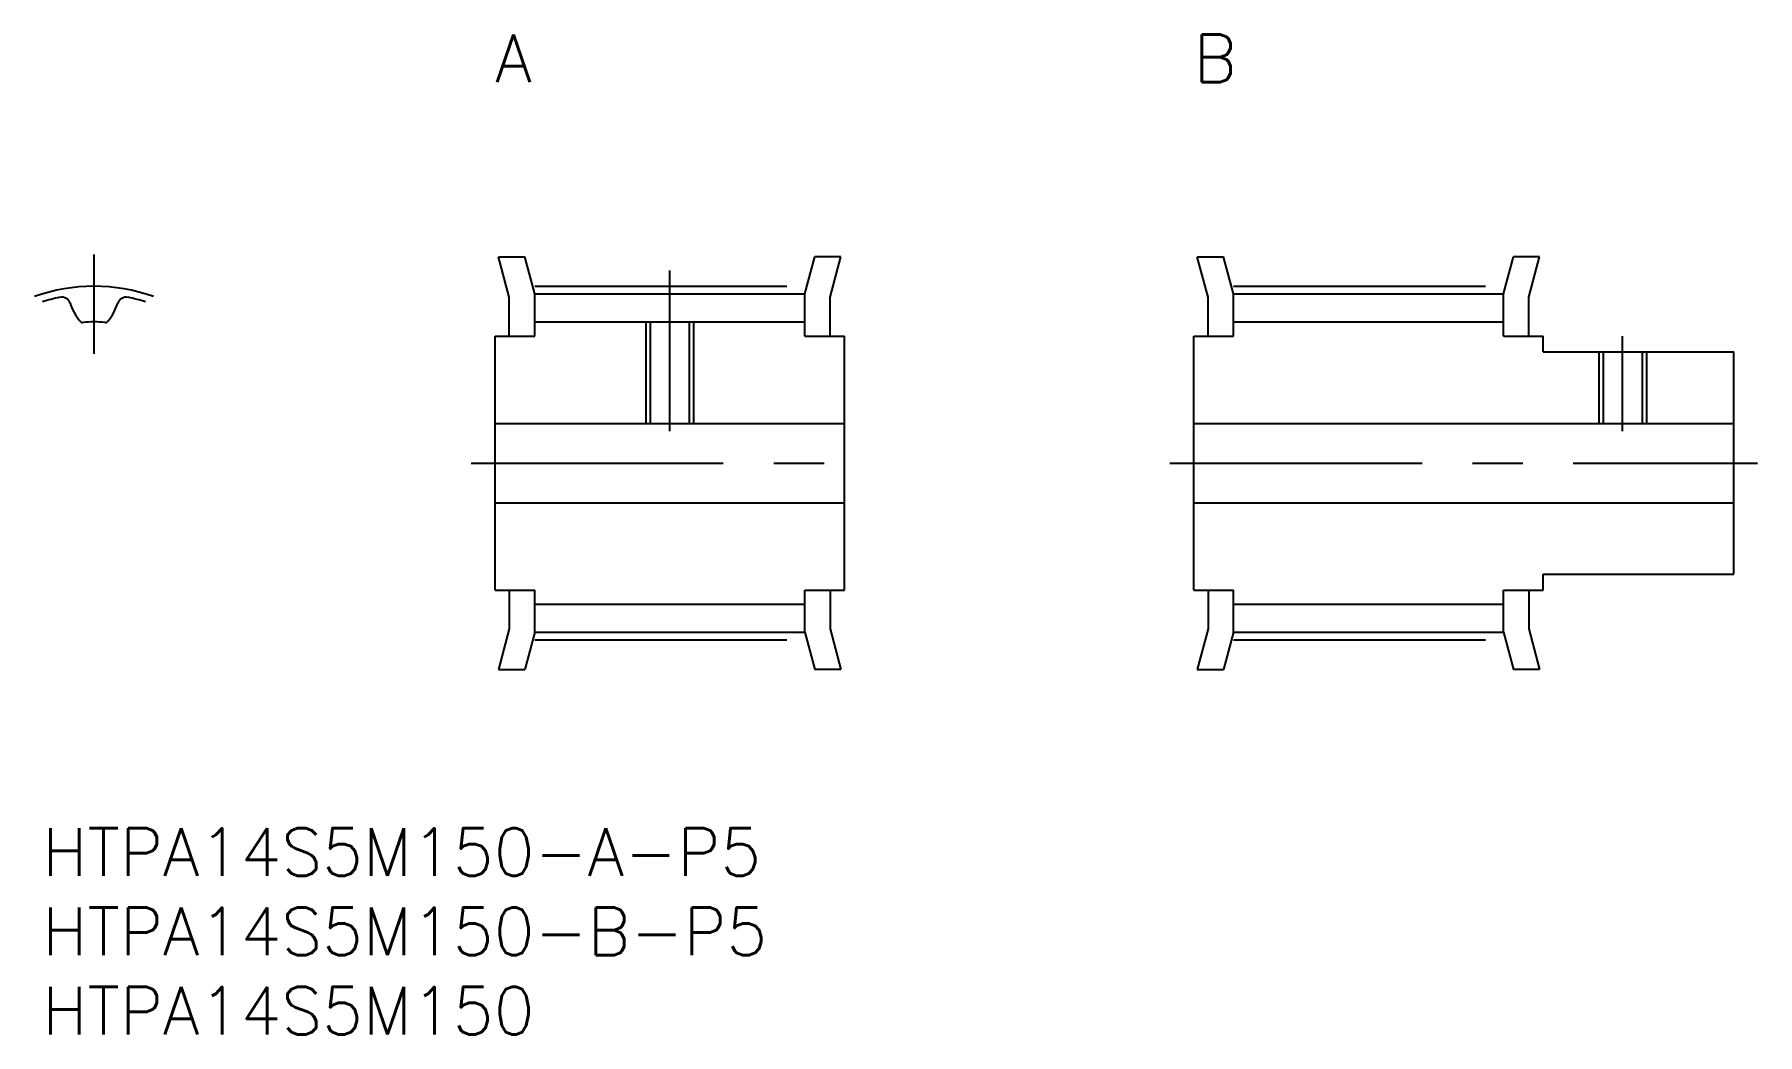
# Model space of a CAD drawing. Extents: x -1 to 108, y -13 to 50.
import ezdxf

# ---------------------------------------------------------------- set-up
doc = ezdxf.new("R2010")
doc.units = 0
doc.header["$LTSCALE"] = 0.5
doc.linetypes.add('CENTER', pattern=[50.8, 31.75, -6.35, 6.35, -6.35])
doc.linetypes.add('DASHED', pattern=[19.05, 12.7, -6.35])
for name, color, linetype in [('MSM_CENTER', 1, 'CENTER'), ('MSM_CONTINUOUS', 7, 'CONTINUOUS'), ('MSM_DASHED', 4, 'DASHED'), ('MSM_PART_NUMBER', 7, 'CONTINUOUS')]:
    doc.layers.add(name, color=color, linetype=linetype)
doc.styles.get("Standard").update_dxf_attribs({"font": 'txt.shx', "height": 3, "bigfont": 'bigfont.shx'})

# ---------------------------------------------------------------- blocks, each defined once
blk = doc.blocks.new('*U4')
at = {"layer": 'MSM_PART_NUMBER'}
blk.add_text('HTPA14S5M150-A-P5', height=3, dxfattribs=at).set_placement((0, -3))
blk = doc.blocks.new('*U5')
at = {"layer": 'MSM_PART_NUMBER'}
blk.add_text('HTPA14S5M150-B-P5', height=3, dxfattribs=at).set_placement((0, -8))
blk = doc.blocks.new('*U6')
at = {"layer": 'MSM_PART_NUMBER'}
blk.add_text('HTPA14S5M150', height=3, dxfattribs=at).set_placement((0, -13))
blk = doc.blocks.new('*U7')
at = {"layer": 'MSM_PART_NUMBER'}
blk.add_text('B', height=3, dxfattribs=at).set_placement((72.5, 47))
blk = doc.blocks.new('*U8')
at = {"layer": 'MSM_PART_NUMBER'}
blk.add_text('A', height=3, dxfattribs=at).set_placement((28.5, 47))

msp = doc.modelspace()

# ---------------------------------------------------------------- linework, layer by layer
at = {"layer": 'MSM_CENTER'}
for p, q in [((3.25, 29.89), (3.25, 36.14)), ((39.5, 25), (39.5, 35.14)), ((31, 34.14), (48, 34.14)), ((75, 34.14), (92, 34.14)), ((99.5, 25), (99.5, 31)), ((27, 23), (52, 23)), ((71, 23), (108, 23)), ((31, 11.86), (48, 11.86)), ((75, 11.86), (92, 11.86))]:
    msp.add_line(p, q, dxfattribs=at)
msp.add_arc((3.25, 23), 11.14, 70.3286, 109.6714, dxfattribs=at)
at = {"layer": 'MSM_CONTINUOUS'}
for p, q in [((29.4, 33.45), (28.72, 36)), ((28.72, 36), (30.37, 36)), ((31, 33.66), (30.37, 36)), ((48, 33.66), (48.63, 36)), ((50.28, 36), (48.63, 36)), ((49.6, 33.45), (50.28, 36)), ((73.4, 33.45), (72.72, 36)), ((72.72, 36), (74.37, 36)), ((75, 33.66), (74.37, 36)), ((92, 33.66), (92.63, 36)), ((94.28, 36), (92.63, 36)), ((93.6, 33.45), (94.28, 36)), ((31, 33.66), (48, 33.66)), ((31, 31), (31, 33.66)), ((48, 31), (48, 33.66)), ((75, 33.66), (92, 33.66)), ((75, 31), (75, 33.66)), ((92, 31), (92, 33.66)), ((29.4, 31), (29.4, 33.45)), ((49.6, 31), (49.6, 33.45)), ((73.4, 31), (73.4, 33.45)), ((93.6, 31), (93.6, 33.45)), ((31, 31.89), (48, 31.89)), ((75, 31.89), (92, 31.89)), ((28.5, 15), (28.5, 31)), ((28.5, 31), (31, 31)), ((48, 31), (50.5, 31)), ((50.5, 15), (50.5, 31)), ((72.5, 31), (75, 31)), ((72.5, 15), (72.5, 31)), ((92, 31), (94.5, 31)), ((94.5, 30), (94.5, 31)), ((94.5, 30), (106.5, 30)), ((106.5, 16), (106.5, 30)), ((28.5, 25.5), (50.5, 25.5)), ((72.5, 25.5), (106.5, 25.5)), ((28.5, 20.5), (50.5, 20.5)), ((72.5, 20.5), (106.5, 20.5)), ((94.5, 16), (106.5, 16)), ((94.5, 15), (94.5, 16)), ((97.5, 16), (97.5, 16)), ((100.5, 16), (100.5, 16)), ((28.5, 15), (31, 15)), ((29.4, 15), (29.4, 12.55)), ((31, 12.34), (31, 15)), ((31, 14.11), (48, 14.11)), ((48, 15), (50.5, 15)), ((48, 12.34), (48, 15)), ((49.6, 15), (49.6, 12.55)), ((72.5, 15), (75, 15)), ((73.4, 15), (73.4, 12.55)), ((75, 12.34), (75, 15)), ((75, 14.11), (92, 14.11)), ((92, 12.34), (92, 15)), ((92, 15), (94.5, 15)), ((93.6, 15), (93.6, 12.55)), ((29.4, 12.55), (28.72, 10)), ((31, 12.34), (30.37, 10)), ((31, 12.34), (48, 12.34)), ((48, 12.34), (48.63, 10)), ((49.6, 12.55), (50.28, 10)), ((73.4, 12.55), (72.72, 10)), ((75, 12.34), (74.37, 10)), ((75, 12.34), (92, 12.34)), ((92, 12.34), (92.63, 10)), ((93.6, 12.55), (94.28, 10)), ((28.72, 10), (30.37, 10)), ((50.28, 10), (48.63, 10)), ((72.72, 10), (74.37, 10)), ((94.28, 10), (92.63, 10))]:
    msp.add_line(p, q, dxfattribs=at)
for centre, radius, start, end in [((3.25, 23), 10.66, 101.6015, 107.7508), ((1.22, 32.9), 0.55, 17.2826, 101.5677), ((4.87, 34.04), 3.27, 197.2826, 219.602), ((1.62, 34.04), 3.27, 320.398, 342.7174), ((5.28, 32.9), 0.55, 78.4323, 162.7174), ((3.25, 23), 10.66, 72.2492, 78.4323), ((2.54, 32.11), 0.25, 219.602, 274.4284), ((3.25, 23), 8.89, 85.5716, 94.4284), ((3.96, 32.11), 0.25, 265.5716, 320.398)]:
    msp.add_arc(centre, radius, start, end, dxfattribs=at)
at = {"layer": 'MSM_DASHED'}
for p, q in [((38, 31.89), (38, 25.5)), ((38.27, 31.89), (38.27, 25.5)), ((40.73, 31.89), (40.73, 25.5)), ((41, 31.89), (41, 25.5)), ((98, 30), (98, 25.5)), ((98.27, 30), (98.27, 25.5)), ((100.73, 30), (100.73, 25.5)), ((101, 30), (101, 25.5))]:
    msp.add_line(p, q, dxfattribs=at)

# ---------------------------------------------------------------- block references
at = {"layer": 'MSM_CONTINUOUS'}
for name in ['*U8', '*U7', '*U4', '*U5', '*U6']:
    msp.add_blockref(name, (0, 0), dxfattribs=at)

doc.saveas('drawing.dxf')
